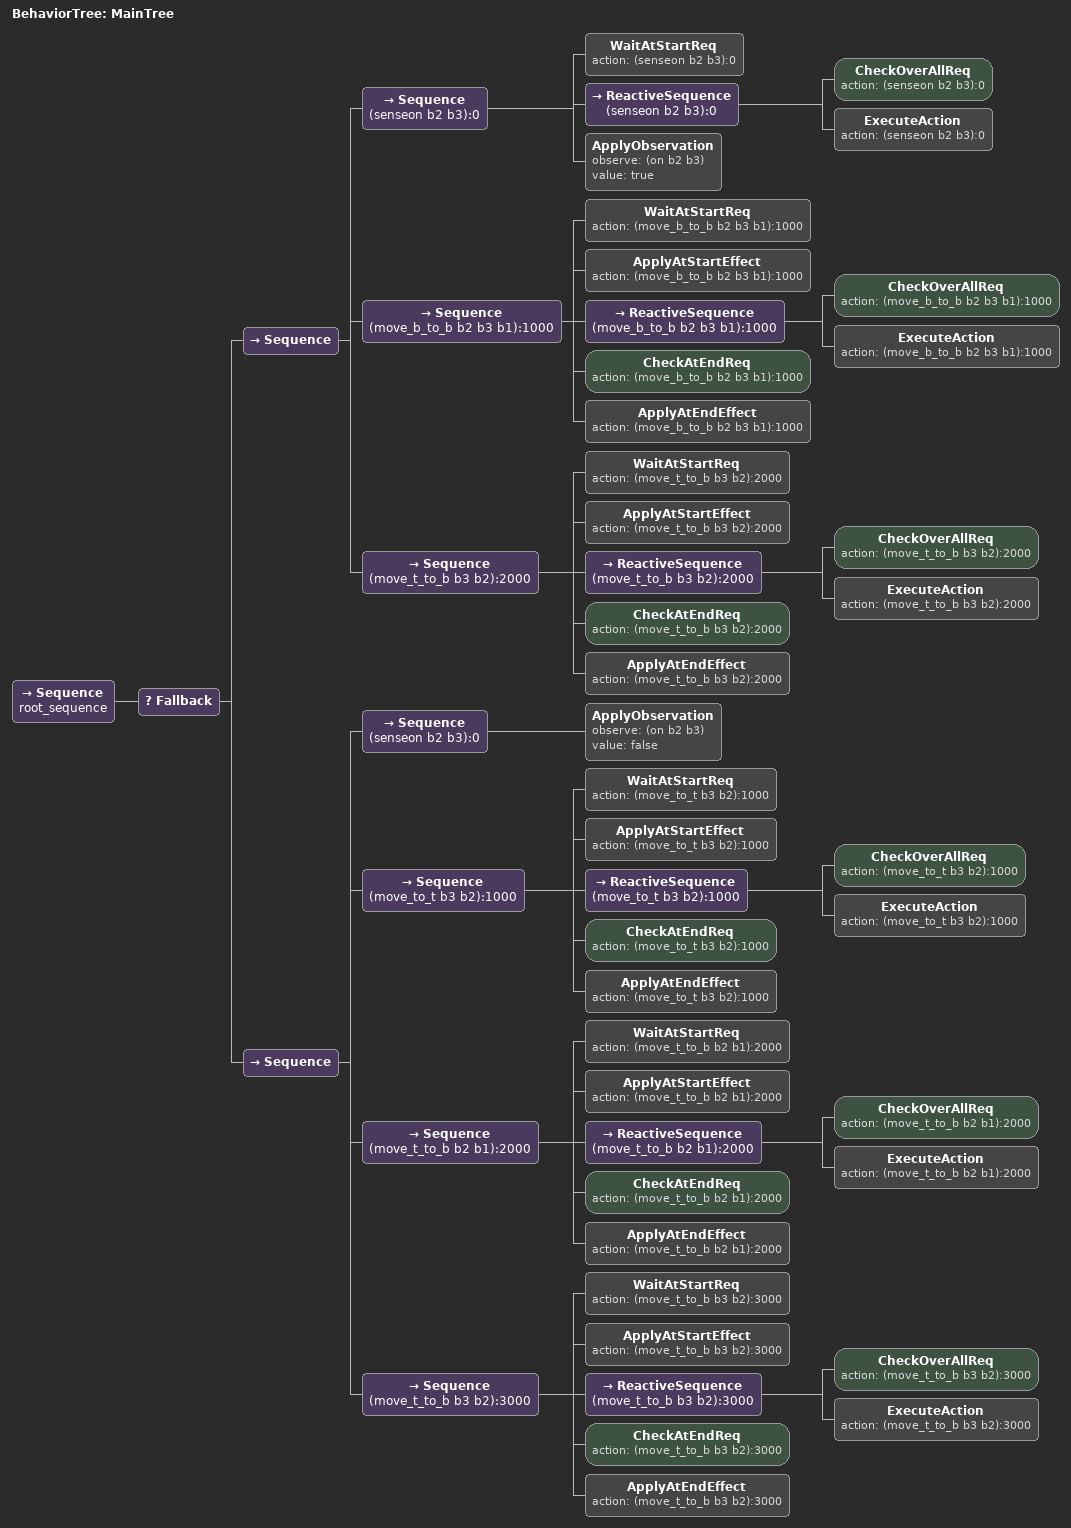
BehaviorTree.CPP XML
<root main_tree_to_execute="MainTree">
  <BehaviorTree ID="MainTree">
    <Sequence name="root_sequence">
      <Fallback>
        <Sequence>
          <Sequence name="(senseon b2 b3):0">
            <WaitAtStartReq action="(senseon b2 b3):0"/>
            <ReactiveSequence name="(senseon b2 b3):0">
              <CheckOverAllReq action="(senseon b2 b3):0"/>
              <ExecuteAction action="(senseon b2 b3):0"/>
            </ReactiveSequence>
            <ApplyObservation observe="(on b2 b3)" value="true"/>
          </Sequence>
          <Sequence name="(move_b_to_b b2 b3 b1):1000">
            <WaitAtStartReq action="(move_b_to_b b2 b3 b1):1000"/>
            <ApplyAtStartEffect action="(move_b_to_b b2 b3 b1):1000"/>
            <ReactiveSequence name="(move_b_to_b b2 b3 b1):1000">
              <CheckOverAllReq action="(move_b_to_b b2 b3 b1):1000"/>
              <ExecuteAction action="(move_b_to_b b2 b3 b1):1000"/>
            </ReactiveSequence>
            <CheckAtEndReq action="(move_b_to_b b2 b3 b1):1000"/>
            <ApplyAtEndEffect action="(move_b_to_b b2 b3 b1):1000"/>
          </Sequence>
          <Sequence name="(move_t_to_b b3 b2):2000">
            <WaitAtStartReq action="(move_t_to_b b3 b2):2000"/>
            <ApplyAtStartEffect action="(move_t_to_b b3 b2):2000"/>
            <ReactiveSequence name="(move_t_to_b b3 b2):2000">
              <CheckOverAllReq action="(move_t_to_b b3 b2):2000"/>
              <ExecuteAction action="(move_t_to_b b3 b2):2000"/>
            </ReactiveSequence>
            <CheckAtEndReq action="(move_t_to_b b3 b2):2000"/>
            <ApplyAtEndEffect action="(move_t_to_b b3 b2):2000"/>
          </Sequence>
        </Sequence>
        <Sequence>
          <Sequence name="(senseon b2 b3):0">
            <ApplyObservation observe="(on b2 b3)" value="false"/>
          </Sequence>
          <Sequence name="(move_to_t b3 b2):1000">
            <WaitAtStartReq action="(move_to_t b3 b2):1000"/>
            <ApplyAtStartEffect action="(move_to_t b3 b2):1000"/>
            <ReactiveSequence name="(move_to_t b3 b2):1000">
              <CheckOverAllReq action="(move_to_t b3 b2):1000"/>
              <ExecuteAction action="(move_to_t b3 b2):1000"/>
            </ReactiveSequence>
            <CheckAtEndReq action="(move_to_t b3 b2):1000"/>
            <ApplyAtEndEffect action="(move_to_t b3 b2):1000"/>
          </Sequence>
          <Sequence name="(move_t_to_b b2 b1):2000">
            <WaitAtStartReq action="(move_t_to_b b2 b1):2000"/>
            <ApplyAtStartEffect action="(move_t_to_b b2 b1):2000"/>
            <ReactiveSequence name="(move_t_to_b b2 b1):2000">
              <CheckOverAllReq action="(move_t_to_b b2 b1):2000"/>
              <ExecuteAction action="(move_t_to_b b2 b1):2000"/>
            </ReactiveSequence>
            <CheckAtEndReq action="(move_t_to_b b2 b1):2000"/>
            <ApplyAtEndEffect action="(move_t_to_b b2 b1):2000"/>
          </Sequence>
          <Sequence name="(move_t_to_b b3 b2):3000">
            <WaitAtStartReq action="(move_t_to_b b3 b2):3000"/>
            <ApplyAtStartEffect action="(move_t_to_b b3 b2):3000"/>
            <ReactiveSequence name="(move_t_to_b b3 b2):3000">
              <CheckOverAllReq action="(move_t_to_b b3 b2):3000"/>
              <ExecuteAction action="(move_t_to_b b3 b2):3000"/>
            </ReactiveSequence>
            <CheckAtEndReq action="(move_t_to_b b3 b2):3000"/>
            <ApplyAtEndEffect action="(move_t_to_b b3 b2):3000"/>
          </Sequence>
        </Sequence>
      </Fallback>
    </Sequence>
  </BehaviorTree>
</root>
